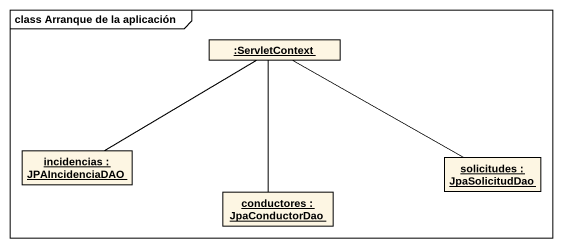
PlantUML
@startuml
mainframe class Arranque de la aplicación
hide circle
hide empty members
object ":ServletContext" as ServletContext
object "incidencias : JPAIncidenciaDAO" as incidencias
object "solicitudes : JpaSolicitudDao" as solicitudes
object "conductores : JpaConductorDao" as conductores
ServletContext -left- incidencias
ServletContext -right- solicitudes
ServletContext -- conductores
@enduml
